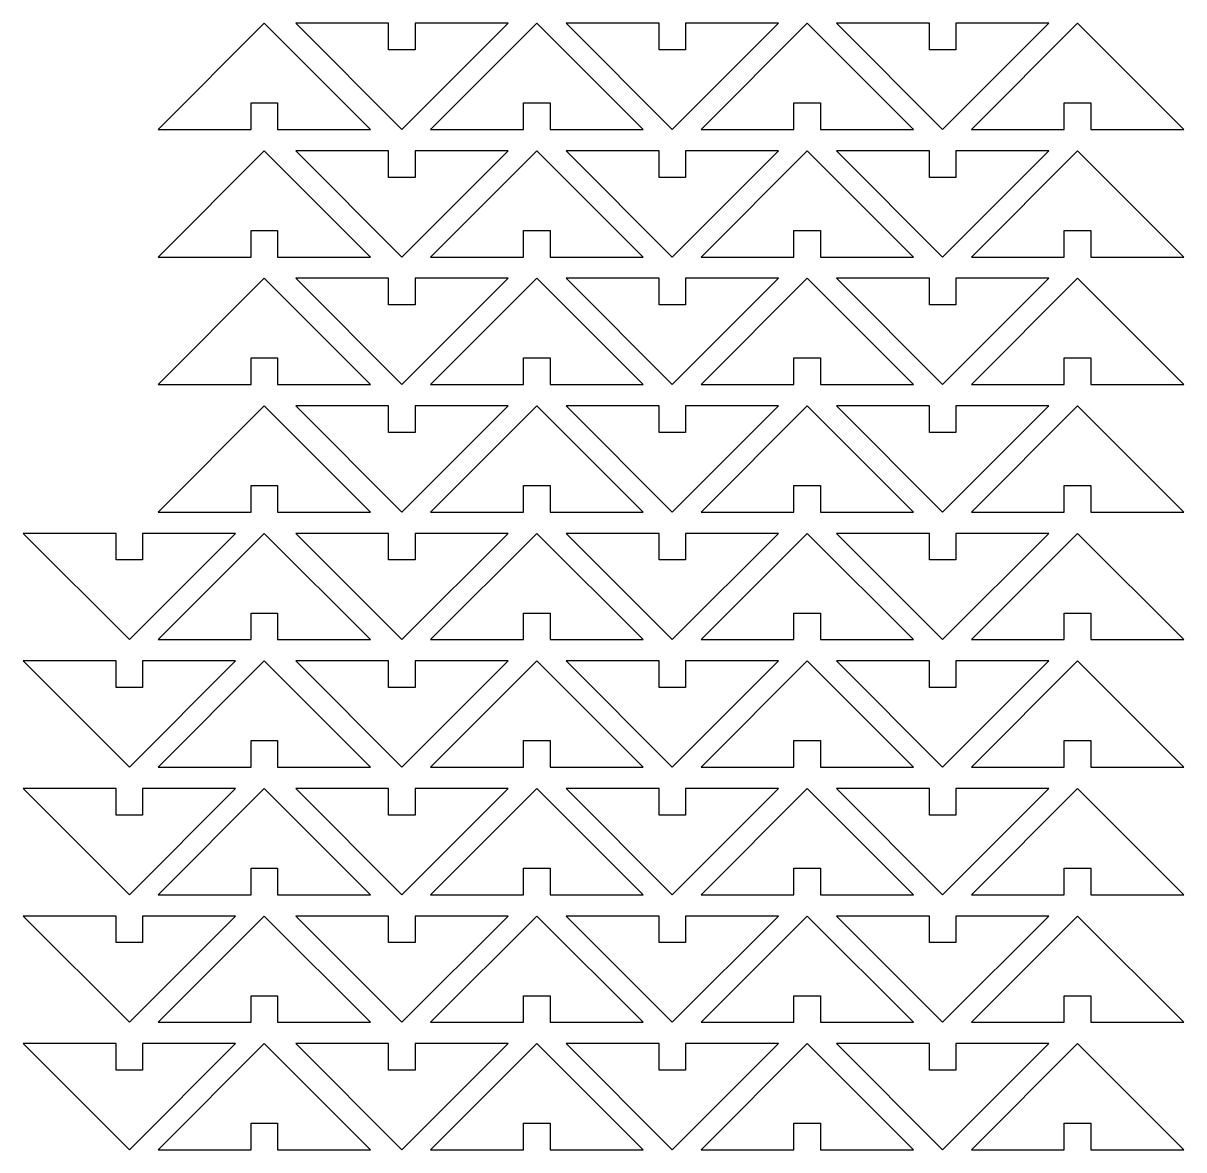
# Model space of a CAD drawing. Extents: x -831 to 1547, y -1426 to -385.
# Drawn here: x 201.3 to 332.5, y -540.4 to -413.2 of the extents above; entities that cross this region are included whole.
import ezdxf

# ---------------------------------------------------------------- set-up
doc = ezdxf.new("R2010")
doc.units = 0
doc.layers.add('CUT', color=18, linetype='CONTINUOUS')

msp = doc.modelspace()

# ---------------------------------------------------------------- linework, layer by layer
at = {"layer": 'CUT'}
for points in [[(228.59, -413.17), (216.59, -425.17), (227.09, -425.17), (227.09, -422.17), (230.09, -422.17), (230.09, -425.17), (240.59, -425.17)], [(244.14, -425.17), (256.14, -413.17), (245.64, -413.17), (245.64, -416.17), (242.64, -416.17), (242.64, -413.17), (232.14, -413.17)], [(259.39, -413.17), (247.39, -425.17), (257.89, -425.17), (257.89, -422.17), (260.89, -422.17), (260.89, -425.17), (271.39, -425.17)], [(274.7, -425.17), (286.7, -413.17), (276.2, -413.17), (276.2, -416.17), (273.2, -416.17), (273.2, -413.17), (262.7, -413.17)], [(289.95, -413.17), (277.95, -425.17), (288.45, -425.17), (288.45, -422.17), (291.45, -422.17), (291.45, -425.17), (301.95, -425.17)], [(305.25, -425.17), (317.25, -413.17), (306.75, -413.17), (306.75, -416.17), (303.75, -416.17), (303.75, -413.17), (293.25, -413.17)], [(320.5, -413.17), (308.5, -425.17), (319, -425.17), (319, -422.17), (322, -422.17), (322, -425.17), (332.5, -425.17)], [(228.59, -427.58), (216.59, -439.58), (227.09, -439.58), (227.09, -436.58), (230.09, -436.58), (230.09, -439.58), (240.59, -439.58)], [(244.14, -439.58), (256.14, -427.58), (245.64, -427.58), (245.64, -430.58), (242.64, -430.58), (242.64, -427.58), (232.14, -427.58)], [(259.39, -427.58), (247.39, -439.58), (257.89, -439.58), (257.89, -436.58), (260.89, -436.58), (260.89, -439.58), (271.39, -439.58)], [(274.7, -439.58), (286.7, -427.58), (276.2, -427.58), (276.2, -430.58), (273.2, -430.58), (273.2, -427.58), (262.7, -427.58)], [(289.95, -427.58), (277.95, -439.58), (288.45, -439.58), (288.45, -436.58), (291.45, -436.58), (291.45, -439.58), (301.95, -439.58)], [(305.25, -439.58), (317.25, -427.58), (306.75, -427.58), (306.75, -430.58), (303.75, -430.58), (303.75, -427.58), (293.25, -427.58)], [(320.5, -427.58), (308.5, -439.58), (319, -439.58), (319, -436.58), (322, -436.58), (322, -439.58), (332.5, -439.58)], [(228.59, -441.98), (216.59, -453.98), (227.09, -453.98), (227.09, -450.98), (230.09, -450.98), (230.09, -453.98), (240.59, -453.98)], [(244.14, -453.98), (256.14, -441.98), (245.64, -441.98), (245.64, -444.98), (242.64, -444.98), (242.64, -441.98), (232.14, -441.98)], [(259.39, -441.98), (247.39, -453.98), (257.89, -453.98), (257.89, -450.98), (260.89, -450.98), (260.89, -453.98), (271.39, -453.98)], [(274.7, -453.98), (286.7, -441.98), (276.2, -441.98), (276.2, -444.98), (273.2, -444.98), (273.2, -441.98), (262.7, -441.98)], [(289.95, -441.98), (277.95, -453.98), (288.45, -453.98), (288.45, -450.98), (291.45, -450.98), (291.45, -453.98), (301.95, -453.98)], [(305.25, -453.98), (317.25, -441.98), (306.75, -441.98), (306.75, -444.98), (303.75, -444.98), (303.75, -441.98), (293.25, -441.98)], [(320.5, -441.98), (308.5, -453.98), (319, -453.98), (319, -450.98), (322, -450.98), (322, -453.98), (332.5, -453.98)], [(228.59, -456.39), (216.59, -468.39), (227.09, -468.39), (227.09, -465.39), (230.09, -465.39), (230.09, -468.39), (240.59, -468.39)], [(244.14, -468.39), (256.14, -456.39), (245.64, -456.39), (245.64, -459.39), (242.64, -459.39), (242.64, -456.39), (232.14, -456.39)], [(259.39, -456.39), (247.39, -468.39), (257.89, -468.39), (257.89, -465.39), (260.89, -465.39), (260.89, -468.39), (271.39, -468.39)], [(274.7, -468.39), (286.7, -456.39), (276.2, -456.39), (276.2, -459.39), (273.2, -459.39), (273.2, -456.39), (262.7, -456.39)], [(289.95, -456.39), (277.95, -468.39), (288.45, -468.39), (288.45, -465.39), (291.45, -465.39), (291.45, -468.39), (301.95, -468.39)], [(305.25, -468.39), (317.25, -456.39), (306.75, -456.39), (306.75, -459.39), (303.75, -459.39), (303.75, -456.39), (293.25, -456.39)], [(320.5, -456.39), (308.5, -468.39), (319, -468.39), (319, -465.39), (322, -465.39), (322, -468.39), (332.5, -468.39)], [(213.34, -482.79), (225.34, -470.79), (214.84, -470.79), (214.84, -473.79), (211.84, -473.79), (211.84, -470.79), (201.34, -470.79)], [(228.59, -470.79), (216.59, -482.79), (227.09, -482.79), (227.09, -479.79), (230.09, -479.79), (230.09, -482.79), (240.59, -482.79)], [(244.14, -482.79), (256.14, -470.79), (245.64, -470.79), (245.64, -473.79), (242.64, -473.79), (242.64, -470.79), (232.14, -470.79)], [(259.39, -470.79), (247.39, -482.79), (257.89, -482.79), (257.89, -479.79), (260.89, -479.79), (260.89, -482.79), (271.39, -482.79)], [(274.7, -482.79), (286.7, -470.79), (276.2, -470.79), (276.2, -473.79), (273.2, -473.79), (273.2, -470.79), (262.7, -470.79)], [(289.95, -470.79), (277.95, -482.79), (288.45, -482.79), (288.45, -479.79), (291.45, -479.79), (291.45, -482.79), (301.95, -482.79)], [(305.25, -482.79), (317.25, -470.79), (306.75, -470.79), (306.75, -473.79), (303.75, -473.79), (303.75, -470.79), (293.25, -470.79)], [(320.5, -470.79), (308.5, -482.79), (319, -482.79), (319, -479.79), (322, -479.79), (322, -482.79), (332.5, -482.79)], [(213.34, -497.2), (225.34, -485.2), (214.84, -485.2), (214.84, -488.2), (211.84, -488.2), (211.84, -485.2), (201.34, -485.2)], [(228.59, -485.2), (216.59, -497.2), (227.09, -497.2), (227.09, -494.2), (230.09, -494.2), (230.09, -497.2), (240.59, -497.2)], [(244.14, -497.2), (256.14, -485.2), (245.64, -485.2), (245.64, -488.2), (242.64, -488.2), (242.64, -485.2), (232.14, -485.2)], [(259.39, -485.2), (247.39, -497.2), (257.89, -497.2), (257.89, -494.2), (260.89, -494.2), (260.89, -497.2), (271.39, -497.2)], [(274.7, -497.2), (286.7, -485.2), (276.2, -485.2), (276.2, -488.2), (273.2, -488.2), (273.2, -485.2), (262.7, -485.2)], [(289.95, -485.2), (277.95, -497.2), (288.45, -497.2), (288.45, -494.2), (291.45, -494.2), (291.45, -497.2), (301.95, -497.2)], [(305.25, -497.2), (317.25, -485.2), (306.75, -485.2), (306.75, -488.2), (303.75, -488.2), (303.75, -485.2), (293.25, -485.2)], [(320.5, -485.2), (308.5, -497.2), (319, -497.2), (319, -494.2), (322, -494.2), (322, -497.2), (332.5, -497.2)], [(213.34, -511.6), (225.34, -499.6), (214.84, -499.6), (214.84, -502.6), (211.84, -502.6), (211.84, -499.6), (201.34, -499.6)], [(228.59, -499.6), (216.59, -511.6), (227.09, -511.6), (227.09, -508.6), (230.09, -508.6), (230.09, -511.6), (240.59, -511.6)], [(244.14, -511.6), (256.14, -499.6), (245.64, -499.6), (245.64, -502.6), (242.64, -502.6), (242.64, -499.6), (232.14, -499.6)], [(259.39, -499.6), (247.39, -511.6), (257.89, -511.6), (257.89, -508.6), (260.89, -508.6), (260.89, -511.6), (271.39, -511.6)], [(274.7, -511.6), (286.7, -499.6), (276.2, -499.6), (276.2, -502.6), (273.2, -502.6), (273.2, -499.6), (262.7, -499.6)], [(289.95, -499.6), (277.95, -511.6), (288.45, -511.6), (288.45, -508.6), (291.45, -508.6), (291.45, -511.6), (301.95, -511.6)], [(305.25, -511.6), (317.25, -499.6), (306.75, -499.6), (306.75, -502.6), (303.75, -502.6), (303.75, -499.6), (293.25, -499.6)], [(320.5, -499.6), (308.5, -511.6), (319, -511.6), (319, -508.6), (322, -508.6), (322, -511.6), (332.5, -511.6)], [(213.34, -526.01), (225.34, -514.01), (214.84, -514.01), (214.84, -517.01), (211.84, -517.01), (211.84, -514.01), (201.34, -514.01)], [(228.59, -514.01), (216.59, -526.01), (227.09, -526.01), (227.09, -523.01), (230.09, -523.01), (230.09, -526.01), (240.59, -526.01)], [(244.14, -526.01), (256.14, -514.01), (245.64, -514.01), (245.64, -517.01), (242.64, -517.01), (242.64, -514.01), (232.14, -514.01)], [(259.39, -514.01), (247.39, -526.01), (257.89, -526.01), (257.89, -523.01), (260.89, -523.01), (260.89, -526.01), (271.39, -526.01)], [(274.7, -526.01), (286.7, -514.01), (276.2, -514.01), (276.2, -517.01), (273.2, -517.01), (273.2, -514.01), (262.7, -514.01)], [(289.95, -514.01), (277.95, -526.01), (288.45, -526.01), (288.45, -523.01), (291.45, -523.01), (291.45, -526.01), (301.95, -526.01)], [(305.25, -526.01), (317.25, -514.01), (306.75, -514.01), (306.75, -517.01), (303.75, -517.01), (303.75, -514.01), (293.25, -514.01)], [(320.5, -514.01), (308.5, -526.01), (319, -526.01), (319, -523.01), (322, -523.01), (322, -526.01), (332.5, -526.01)], [(213.34, -540.41), (225.34, -528.41), (214.84, -528.41), (214.84, -531.41), (211.84, -531.41), (211.84, -528.41), (201.34, -528.41)], [(228.59, -528.41), (216.59, -540.41), (227.09, -540.41), (227.09, -537.41), (230.09, -537.41), (230.09, -540.41), (240.59, -540.41)], [(244.14, -540.41), (256.14, -528.41), (245.64, -528.41), (245.64, -531.41), (242.64, -531.41), (242.64, -528.41), (232.14, -528.41)], [(259.39, -528.41), (247.39, -540.41), (257.89, -540.41), (257.89, -537.41), (260.89, -537.41), (260.89, -540.41), (271.39, -540.41)], [(274.7, -540.41), (286.7, -528.41), (276.2, -528.41), (276.2, -531.41), (273.2, -531.41), (273.2, -528.41), (262.7, -528.41)], [(289.95, -528.41), (277.95, -540.41), (288.45, -540.41), (288.45, -537.41), (291.45, -537.41), (291.45, -540.41), (301.95, -540.41)], [(305.25, -540.41), (317.25, -528.41), (306.75, -528.41), (306.75, -531.41), (303.75, -531.41), (303.75, -528.41), (293.25, -528.41)], [(320.5, -528.41), (308.5, -540.41), (319, -540.41), (319, -537.41), (322, -537.41), (322, -540.41), (332.5, -540.41)]]:
    msp.add_lwpolyline(points, close=True, dxfattribs=at)

doc.saveas('drawing.dxf')
